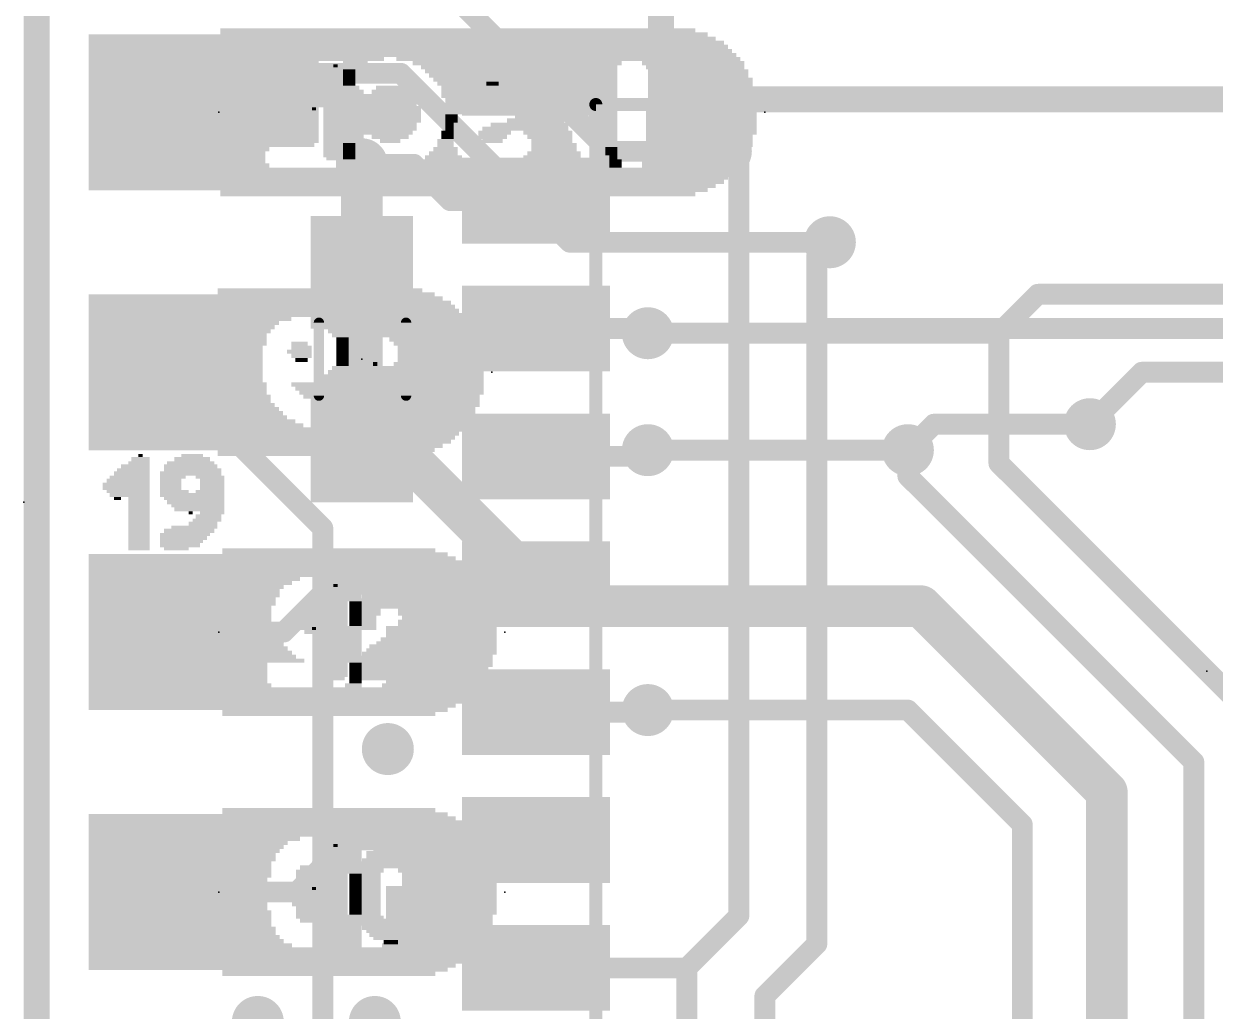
# Model space of a CAD drawing. Extents: x -33 to 53.6, y -19.6 to 58.5.
# Drawn here: x -0.13 to 11.51, y 40.75 to 50.39 of the extents above; entities that cross this region are included whole.
import ezdxf

# ---------------------------------------------------------------- set-up
doc = ezdxf.new("R2010")
doc.units = 0
for name, color, linetype in [('1', 12, 'CONTINUOUS'), ('16', 132, 'CONTINUOUS'), ('17', 110, 'CONTINUOUS'), ('18', 110, 'CONTINUOUS'), ('20', 31, 'CONTINUOUS'), ('21', 41, 'CONTINUOUS'), ('22', 40, 'CONTINUOUS'), ('23', 53, 'CONTINUOUS'), ('24', 53, 'CONTINUOUS'), ('51', 53, 'CONTINUOUS')]:
    doc.layers.add(name, color=color, linetype=linetype)

# ---------------------------------------------------------------- blocks, each defined once
blk = doc.blocks.new('RECT')
blk.add_solid([(-0.5, -0.5), (0.5, -0.5), (-0.5, 0.5), (0.5, 0.5)])
blk = doc.blocks.new('SQUAREP')
blk.add_solid([(-0.5, -0.5), (0.5, -0.5), (-0.5, 0.5), (0.5, 0.5)])
blk = doc.blocks.new('ROUNDV')
at = {"const_width": 0.5}
blk.add_lwpolyline([(0, -0.25, 1), (0, 0.25, 1), (0, -0.25)], format="xyb", dxfattribs=at)

msp = doc.modelspace()

# ---------------------------------------------------------------- linework, layer by layer
at = {"layer": '1'}
for points, const_width in [([(0, 53.213), (0, 0)], 0.254), ([(6.096, 49.657), (6.096, 53.213)], 0.254), ([(16.764, 49.657), (6.096, 49.657)], 0.254), ([(6.731, 49.149), (6.858, 49.149)], 0.2032), ([(6.858, 49.149), (6.858, 41.6763)], 0.2032), ([(3.175, 49.022), (3.175, 47.967)], 0.2032), ([(3.683, 49.022), (3.175, 49.022)], 0.2032), ([(4.0386, 48.6664), (3.683, 49.022)], 0.2032), ([(4.8768, 48.6664), (4.0386, 48.6664)], 0.2032), ([(7.62, 48.133), (7.747, 48.26)], 0.2032), ([(7.62, 48.133), (7.62, 47.4167)], 0.2032), ([(4.8768, 47.4167), (5.9233, 47.4167)], 0.2032), ([(5.9233, 47.4167), (5.969, 47.371)], 0.2032), ([(7.62, 41.402), (7.62, 47.4167)], 0.2032), ([(17.9832, 47.4167), (7.62, 47.4167)], 0.2032), ([(8.763, 46.482), (8.509, 46.228)], 0.2032), ([(10.287, 46.482), (8.763, 46.482)], 0.2032), ([(5.908, 46.167), (5.969, 46.228)], 0.2032), ([(4.8768, 46.167), (5.908, 46.167)], 0.2032), ([(2.8804, 44.9174), (2.413, 44.45)], 0.2032), ([(4.8768, 44.9174), (2.8804, 44.9174)], 0.2032), ([(2.413, 44.45), (1.27, 44.45)], 0.2032), ([(4.8768, 43.6677), (5.969, 43.6677)], 0.2032), ([(5.969, 43.6677), (5.969, 43.688)], 0.2032), ([(3.048, 42.418), (2.54, 41.91)], 0.2032), ([(4.8768, 42.418), (3.048, 42.418)], 0.2032), ([(2.54, 41.91), (1.27, 41.91)], 0.2032), ([(6.35, 41.1683), (6.858, 41.6763)], 0.2032), ([(7.62, 41.402), (7.112, 40.894)], 0.2032), ([(4.8768, 41.1683), (6.35, 41.1683)], 0.2032), ([(6.35, 41.1683), (6.35, 37.2313)], 0.2032), ([(7.112, 40.894), (7.112, 37.7647)], 0.2032)]:
    msp.add_lwpolyline(points, dxfattribs=dict(at, const_width=const_width))
for points, const_width in [([(6.096, 49.7205, 1), (6.096, 49.5935)], 0.127), ([(6.0325, 49.657, 1), (6.1595, 49.657)], 0.127), ([(6.731, 49.1998, 1), (6.731, 49.0982)], 0.1016), ([(6.9088, 49.149, 1), (6.8072, 49.149)], 0.1016), ([(6.858, 49.0982, 1), (6.858, 49.1998)], 0.1016), ([(3.2258, 49.022, 1), (3.1242, 49.022)], 0.1016), ([(3.175, 49.0728, 1), (3.175, 48.9712)], 0.1016), ([(3.7189, 49.0579, 1), (3.6471, 48.9861)], 0.1016), ([(3.683, 48.9712, 1), (3.683, 49.0728)], 0.1016), ([(4.0386, 48.7172, 1), (4.0386, 48.6156)], 0.1016), ([(4.8768, 48.6156, 1), (4.8768, 48.7172)], 0.1016), ([(4.0027, 48.6305, 1), (4.0745, 48.7023)], 0.1016), ([(7.7829, 48.2241, 1), (7.7111, 48.2959)], 0.1016), ([(7.6708, 48.133, 1), (7.5692, 48.133)], 0.1016), ([(7.5841, 48.1689, 1), (7.6559, 48.0971)], 0.1016), ([(3.1242, 47.967, 1), (3.2258, 47.967)], 0.1016), ([(4.8768, 47.4675, 1), (4.8768, 47.3659)], 0.1016), ([(5.9592, 47.4526, 1), (5.8874, 47.3808)], 0.1016), ([(5.9233, 47.3659, 1), (5.9233, 47.4675)], 0.1016), ([(7.6708, 47.4167, 1), (7.5692, 47.4167)], 0.1016), ([(7.62, 47.4675, 1), (7.62, 47.3659)], 0.1016), ([(5.9331, 47.3351, 1), (6.0049, 47.4069)], 0.1016), ([(7.5692, 47.4167, 1), (7.6708, 47.4167)], 0.1016), ([(8.763, 46.5328, 1), (8.763, 46.4312)], 0.1016), ([(8.7989, 46.4461, 1), (8.7271, 46.5179)], 0.1016), ([(10.287, 46.4312, 1), (10.287, 46.5328)], 0.1016), ([(6.0049, 46.1921, 1), (5.9331, 46.2639)], 0.1016), ([(4.8768, 46.2178, 1), (4.8768, 46.1162)], 0.1016), ([(5.8721, 46.203, 1), (5.944, 46.1311)], 0.1016), ([(5.908, 46.1162, 1), (5.908, 46.2178)], 0.1016), ([(8.4731, 46.2639, 1), (8.5449, 46.1921)], 0.1016), ([(2.8804, 44.9682, 1), (2.8804, 44.8666)], 0.1016), ([(2.9163, 44.8814, 1), (2.8444, 44.9533)], 0.1016), ([(4.8768, 44.8666, 1), (4.8768, 44.9682)], 0.1016), ([(1.27, 44.5008, 1), (1.27, 44.3992)], 0.1016), ([(2.3771, 44.4859, 1), (2.4489, 44.4141)], 0.1016), ([(2.413, 44.3992, 1), (2.413, 44.5008)], 0.1016), ([(4.8768, 43.7185, 1), (4.8768, 43.6169)], 0.1016), ([(6.0198, 43.688, 1), (5.9182, 43.688)], 0.1016), ([(5.969, 43.6169, 1), (5.969, 43.7185)], 0.1016), ([(5.9182, 43.6677, 1), (6.0198, 43.6677)], 0.1016), ([(3.048, 42.4688, 1), (3.048, 42.3672)], 0.1016), ([(3.0839, 42.3821, 1), (3.0121, 42.4539)], 0.1016), ([(4.8768, 42.3672, 1), (4.8768, 42.4688)], 0.1016), ([(1.27, 41.9608, 1), (1.27, 41.8592)], 0.1016), ([(2.5041, 41.9459, 1), (2.5759, 41.8741)], 0.1016), ([(2.54, 41.8592, 1), (2.54, 41.9608)], 0.1016), ([(6.8072, 41.6763, 1), (6.9088, 41.6763)], 0.1016), ([(6.8939, 41.6404, 1), (6.8221, 41.7122)], 0.1016), ([(7.5692, 41.402, 1), (7.6708, 41.402)], 0.1016), ([(7.6559, 41.3661, 1), (7.5841, 41.4379)], 0.1016), ([(4.8768, 41.2191, 1), (4.8768, 41.1175)], 0.1016), ([(6.4008, 41.1683, 1), (6.2992, 41.1683)], 0.1016), ([(6.3141, 41.2042, 1), (6.3859, 41.1324)], 0.1016), ([(6.35, 41.1175, 1), (6.35, 41.2191)], 0.1016), ([(7.1628, 40.894, 1), (7.0612, 40.894)], 0.1016), ([(7.0761, 40.9299, 1), (7.1479, 40.8581)], 0.1016)]:
    msp.add_lwpolyline(points, format="xyb", dxfattribs=dict(at, const_width=const_width))
at = {"layer": '16'}
for points, const_width in [([(0, 53.213), (0, 0)], 0.254), ([(6.096, 49.657), (6.096, 53.213)], 0.254), ([(5.588, 49.149), (2.667, 52.07)], 0.2032), ([(2.54, 49.911), (2.159, 49.53)], 0.2032), ([(3.556, 49.911), (2.54, 49.911)], 0.2032), ([(5.207, 48.26), (3.556, 49.911)], 0.2032), ([(16.764, 49.657), (6.096, 49.657)], 0.254), ([(2.159, 49.53), (1.27, 49.53)], 0.2032), ([(5.588, 49.149), (6.731, 49.149)], 0.2032), ([(3.175, 46.609), (3.175, 49.022)], 0.4064), ([(7.747, 48.26), (5.207, 48.26)], 0.2032), ([(9.779, 47.752), (9.398, 47.371)], 0.2032), ([(9.779, 47.752), (18.923, 47.752)], 0.2032), ([(5.969, 47.371), (9.398, 47.371)], 0.2032), ([(9.398, 46.101), (9.398, 47.371)], 0.2032), ([(1.27, 46.99), (2.794, 45.466)], 0.2032), ([(10.795, 46.99), (10.287, 46.482)], 0.2032), ([(21.59, 46.99), (10.795, 46.99)], 0.2032), ([(5.08, 44.704), (3.175, 46.609)], 0.4064), ([(5.969, 46.228), (8.509, 46.228)], 0.2032), ([(8.509, 46.228), (8.509, 45.974)], 0.2032), ([(12.065, 43.434), (9.398, 46.101)], 0.2032), ([(11.303, 43.18), (8.509, 45.974)], 0.2032), ([(2.794, 45.466), (2.794, 36.449)], 0.2032), ([(8.636, 44.704), (5.08, 44.704)], 0.4064), ([(10.453, 42.887), (8.636, 44.704)], 0.4064), ([(5.969, 43.688), (8.509, 43.688)], 0.2032), ([(9.6266, 42.5704), (8.509, 43.688)], 0.2032), ([(11.303, 43.18), (11.303, 37.465)], 0.2032), ([(10.453, 37.846), (10.453, 42.887)], 0.4064), ([(9.6266, 38.2016), (9.6266, 42.5704)], 0.2032)]:
    msp.add_lwpolyline(points, dxfattribs=dict(at, const_width=const_width))
for points, const_width in [([(2.54, 49.9618, 1), (2.54, 49.8602)], 0.1016), ([(2.5759, 49.8751, 1), (2.5041, 49.9469)], 0.1016), ([(3.5919, 49.9469, 1), (3.5201, 49.8751)], 0.1016), ([(3.556, 49.8602, 1), (3.556, 49.9618)], 0.1016), ([(6.096, 49.7205, 1), (6.096, 49.5935)], 0.127), ([(6.0325, 49.657, 1), (6.1595, 49.657)], 0.127), ([(1.27, 49.5808, 1), (1.27, 49.4792)], 0.1016), ([(2.1231, 49.5659, 1), (2.1949, 49.4941)], 0.1016), ([(2.159, 49.4792, 1), (2.159, 49.5808)], 0.1016), ([(5.588, 49.1998, 1), (5.588, 49.0982)], 0.1016), ([(5.5521, 49.1131, 1), (5.6239, 49.1849)], 0.1016), ([(6.731, 49.0982, 1), (6.731, 49.1998)], 0.1016), ([(3.2766, 49.022, 1), (3.0734, 49.022)], 0.2032), ([(5.207, 48.3108, 1), (5.207, 48.2092)], 0.1016), ([(5.1711, 48.2241, 1), (5.2429, 48.2959)], 0.1016), ([(7.747, 48.2092, 1), (7.747, 48.3108)], 0.1016), ([(9.779, 47.8028, 1), (9.779, 47.7012)], 0.1016), ([(9.8149, 47.7161, 1), (9.7431, 47.7879)], 0.1016), ([(5.969, 47.4218, 1), (5.969, 47.3202)], 0.1016), ([(9.4488, 47.371, 1), (9.3472, 47.371)], 0.1016), ([(9.3621, 47.4069, 1), (9.4339, 47.3351)], 0.1016), ([(9.398, 47.3202, 1), (9.398, 47.4218)], 0.1016), ([(1.3059, 47.0259, 1), (1.2341, 46.9541)], 0.1016), ([(10.795, 47.0408, 1), (10.795, 46.9392)], 0.1016), ([(10.8309, 46.9541, 1), (10.7591, 47.0259)], 0.1016), ([(3.2468, 46.6808, 1), (3.1032, 46.5372)], 0.2032), ([(3.0734, 46.609, 1), (3.2766, 46.609)], 0.2032), ([(10.2511, 46.5179, 1), (10.3229, 46.4461)], 0.1016), ([(5.969, 46.2788, 1), (5.969, 46.1772)], 0.1016), ([(8.5598, 46.228, 1), (8.4582, 46.228)], 0.1016), ([(8.509, 46.1772, 1), (8.509, 46.2788)], 0.1016), ([(9.4339, 46.1369, 1), (9.3621, 46.0651)], 0.1016), ([(9.3472, 46.101, 1), (9.4488, 46.101)], 0.1016), ([(8.5449, 46.0099, 1), (8.4731, 45.9381)], 0.1016), ([(8.4582, 45.974, 1), (8.5598, 45.974)], 0.1016), ([(2.8448, 45.466, 1), (2.7432, 45.466)], 0.1016), ([(2.7581, 45.4301, 1), (2.8299, 45.5019)], 0.1016), ([(5.08, 44.8056, 1), (5.08, 44.6024)], 0.2032), ([(5.0082, 44.6322, 1), (5.1518, 44.7758)], 0.2032), ([(8.7078, 44.7758, 1), (8.5642, 44.6322)], 0.2032), ([(8.636, 44.6024, 1), (8.636, 44.8056)], 0.2032), ([(5.969, 43.7388, 1), (5.969, 43.6372)], 0.1016), ([(8.5449, 43.7239, 1), (8.4731, 43.6521)], 0.1016), ([(8.509, 43.6372, 1), (8.509, 43.7388)], 0.1016), ([(11.3538, 43.18, 1), (11.2522, 43.18)], 0.1016), ([(11.2671, 43.1441, 1), (11.3389, 43.2159)], 0.1016), ([(10.5546, 42.887, 1), (10.3514, 42.887)], 0.2032), ([(10.3812, 42.8152, 1), (10.5248, 42.9588)], 0.2032), ([(9.6774, 42.5704, 1), (9.5758, 42.5704)], 0.1016), ([(9.5907, 42.5345, 1), (9.6625, 42.6063)], 0.1016)]:
    msp.add_lwpolyline(points, format="xyb", dxfattribs=dict(at, const_width=const_width))
at = {"layer": '20', "const_width": 0.2032}
msp.add_lwpolyline([(0, 55.88), (0, 2.54)], dxfattribs=at)
at = {"layer": '23'}
for p in [(1.778, 49.53), (3.175, 47.117), (-0.127, 45.72), (1.778, 44.45), (11.43, 44.069), (1.778, 41.91)]:
    msp.add_point(p, dxfattribs=at)
at = {"layer": '24'}
for p in [(7.112, 49.53), (4.445, 46.99), (4.572, 44.45), (4.572, 41.91)]:
    msp.add_point(p, dxfattribs=at)
at = {"layer": '51'}
for points, const_width in [([(5.461, 49.638, 1), (5.461, 49.5744)], 0.0635), ([(5.4928, 49.6062, 1), (5.4293, 49.6062)], 0.0635), ([(2.7814, 47.473, 1), (2.7306, 47.473)], 0.0508), ([(3.6324, 47.473, 1), (3.5816, 47.473)], 0.0508), ([(2.7306, 46.761, 1), (2.7814, 46.761)], 0.0508), ([(3.5816, 46.761, 1), (3.6324, 46.761)], 0.0508)]:
    msp.add_lwpolyline(points, format="xyb", dxfattribs=dict(at, const_width=const_width))
for points, const_width in [([(5.461, 49.6062), (17.399, 49.6062)], 0.127), ([(5.461, 35.179), (5.461, 49.6062)], 0.127), ([(2.756, 47.473), (2.756, 46.761)], 0.1016), ([(3.607, 47.473), (3.607, 46.761)], 0.1016)]:
    msp.add_lwpolyline(points, dxfattribs=dict(at, const_width=const_width))

# ---------------------------------------------------------------- block references
at = {"layer": '1', "xscale": 1.4478, "yscale": 0.8382}
for p in [(4.8768, 49.9161), (4.8768, 48.6664), (4.8768, 47.4167), (4.8768, 46.167), (4.8768, 44.9174), (4.8768, 43.6677), (4.8768, 42.418), (4.8768, 41.1683)]:
    msp.add_blockref('RECT', p, dxfattribs=at)
at = {"layer": '1', "xscale": 1.1, "rotation": 270}
for p in [(3.175, 47.967), (3.175, 46.267)]:
    msp.add_blockref('RECT', p, dxfattribs=at)
at = {"layer": '17', "xscale": 1.524, "yscale": 1.524, "rotation": 90}
for p in [(1.27, 49.53), (1.27, 49.53), (1.27, 46.99), (1.27, 46.99), (1.27, 44.45), (1.27, 44.45), (1.27, 41.91), (1.27, 41.91)]:
    msp.add_blockref('SQUAREP', p, dxfattribs=at)
at = {"layer": '18', "xscale": 0.508, "yscale": 0.508}
for p in [(6.731, 49.149), (6.731, 49.149), (3.175, 49.022), (3.175, 49.022), (7.747, 48.26), (7.747, 48.26), (5.969, 47.371), (5.969, 47.371), (10.287, 46.482), (10.287, 46.482), (5.969, 46.228), (5.969, 46.228), (8.509, 46.228), (8.509, 46.228), (5.969, 43.688), (5.969, 43.688), (3.429, 43.307), (3.429, 43.307), (2.159, 40.64), (2.159, 40.64), (3.302, 40.64), (3.302, 40.64)]:
    msp.add_blockref('ROUNDV', p, dxfattribs=at)
at = {"layer": '21'}
for p, xscale, yscale in [((2.918, 49.915), 0.24, 0.03), ((2.918, 49.95), 0.18, 0.04), ((2.918, 49.985), 0.04, 0.03), ((2.863, 49.81), 0.35, 0.04), ((2.883, 49.845), 0.31, 0.03), ((2.898, 49.88), 0.28, 0.04), ((2.813, 49.74), 0.45, 0.04), ((2.813, 49.705), 0.45, 0.03), ((2.828, 49.775), 0.42, 0.03), ((2.813, 49.67), 0.45, 0.04), ((2.813, 49.635), 0.45, 0.03), ((2.828, 49.6), 0.42, 0.04), ((2.708, 49.565), 0.04, 0.03), ((2.918, 49.565), 0.24, 0.03), ((2.918, 49.53), 0.24, 0.04), ((2.918, 49.495), 0.24, 0.03), ((2.918, 49.46), 0.24, 0.04), ((2.918, 49.425), 0.24, 0.03), ((2.918, 49.39), 0.24, 0.04), ((2.918, 49.355), 0.24, 0.03), ((2.918, 49.32), 0.24, 0.04), ((2.918, 49.285), 0.24, 0.03), ((2.918, 49.25), 0.24, 0.04), ((2.918, 49.215), 0.24, 0.03), ((2.918, 49.18), 0.24, 0.04), ((2.918, 49.145), 0.24, 0.03), ((2.918, 49.11), 0.24, 0.04), ((2.918, 49.075), 0.18, 0.03), ((0.963, 46.07), 0.28, 0.04), ((0.998, 46.105), 0.21, 0.03), ((1.013, 46.14), 0.18, 0.04), ((1.013, 46.175), 0.04, 0.03), ((1.503, 46.07), 0.52, 0.04), ((1.503, 46.105), 0.46, 0.03), ((1.518, 46.14), 0.35, 0.04), ((1.518, 46.175), 0.21, 0.03), ((0.908, 45.965), 0.39, 0.03), ((0.928, 46), 0.35, 0.04), ((0.943, 46.035), 0.32, 0.03), ((1.503, 46), 0.6, 0.04), ((1.328, 45.965), 0.25, 0.03), ((1.523, 46.035), 0.56, 0.03), ((1.693, 45.965), 0.28, 0.03), ((0.873, 45.895), 0.46, 0.03), ((0.873, 45.86), 0.46, 0.04), ((0.893, 45.93), 0.42, 0.04), ((1.308, 45.93), 0.21, 0.04), ((1.308, 45.895), 0.21, 0.03), ((1.308, 45.86), 0.21, 0.04), ((1.713, 45.93), 0.24, 0.04), ((1.713, 45.895), 0.24, 0.03), ((1.713, 45.86), 0.24, 0.04), ((0.893, 45.825), 0.42, 0.03), ((0.908, 45.79), 0.39, 0.04), ((0.788, 45.755), 0.07, 0.03), ((0.998, 45.755), 0.21, 0.03), ((0.998, 45.72), 0.21, 0.04), ((1.343, 45.825), 0.28, 0.03), ((1.518, 45.79), 0.63, 0.04), ((1.538, 45.755), 0.59, 0.03), ((1.553, 45.72), 0.56, 0.04), ((1.693, 45.825), 0.28, 0.03), ((0.998, 45.685), 0.21, 0.03), ((0.998, 45.65), 0.21, 0.04), ((0.998, 45.615), 0.21, 0.03), ((1.573, 45.685), 0.52, 0.03), ((1.588, 45.65), 0.49, 0.04), ((1.503, 45.615), 0.04, 0.03), ((1.713, 45.615), 0.24, 0.03), ((0.998, 45.58), 0.21, 0.04), ((0.998, 45.545), 0.21, 0.03), ((0.998, 45.51), 0.21, 0.04), ((1.623, 45.51), 0.28, 0.04), ((1.663, 45.545), 0.28, 0.03), ((1.678, 45.58), 0.25, 0.04), ((0.998, 45.475), 0.21, 0.03), ((0.998, 45.44), 0.21, 0.04), ((0.998, 45.405), 0.21, 0.03), ((0.998, 45.37), 0.21, 0.04), ((1.448, 45.405), 0.49, 0.03), ((1.433, 45.37), 0.46, 0.04), ((1.488, 45.44), 0.49, 0.04), ((1.538, 45.475), 0.45, 0.03), ((0.998, 45.335), 0.21, 0.03), ((0.998, 45.3), 0.21, 0.04), ((0.998, 45.265), 0.21, 0.03), ((1.413, 45.335), 0.42, 0.03), ((1.398, 45.3), 0.39, 0.04), ((1.363, 45.265), 0.24, 0.03), ((2.898, 44.8), 0.28, 0.04), ((2.918, 44.835), 0.24, 0.03), ((2.918, 44.87), 0.18, 0.04), ((2.918, 44.905), 0.04, 0.03), ((3.443, 44.8), 0.53, 0.04), ((3.443, 44.835), 0.45, 0.03), ((3.443, 44.87), 0.39, 0.04), ((3.423, 44.905), 0.21, 0.03), ((2.828, 44.695), 0.42, 0.03), ((2.863, 44.73), 0.35, 0.04), ((2.883, 44.765), 0.31, 0.03), ((3.443, 44.695), 0.67, 0.03), ((3.443, 44.765), 0.59, 0.03), ((3.443, 44.73), 0.59, 0.04), ((2.813, 44.66), 0.45, 0.04), ((2.813, 44.625), 0.45, 0.03), ((2.813, 44.59), 0.45, 0.04), ((3.233, 44.66), 0.25, 0.04), ((3.233, 44.625), 0.25, 0.03), ((3.213, 44.59), 0.21, 0.04), ((3.653, 44.66), 0.25, 0.04), ((3.653, 44.625), 0.25, 0.03), ((3.673, 44.59), 0.21, 0.04), ((2.813, 44.555), 0.45, 0.03), ((2.828, 44.52), 0.42, 0.04), ((2.708, 44.485), 0.04, 0.03), ((2.918, 44.485), 0.24, 0.03), ((2.918, 44.45), 0.24, 0.04), ((3.213, 44.555), 0.21, 0.03), ((3.213, 44.52), 0.21, 0.04), ((3.213, 44.485), 0.21, 0.03), ((3.618, 44.45), 0.32, 0.04), ((3.638, 44.485), 0.28, 0.03), ((3.653, 44.555), 0.25, 0.03), ((3.653, 44.52), 0.25, 0.04), ((2.918, 44.415), 0.24, 0.03), ((2.918, 44.38), 0.24, 0.04), ((2.918, 44.345), 0.24, 0.03), ((3.513, 44.345), 0.39, 0.03), ((3.548, 44.38), 0.38, 0.04), ((3.583, 44.415), 0.31, 0.03), ((2.918, 44.31), 0.24, 0.04), ((2.918, 44.275), 0.24, 0.03), ((2.918, 44.24), 0.24, 0.04), ((3.373, 44.24), 0.39, 0.04), ((3.408, 44.275), 0.38, 0.03), ((3.458, 44.31), 0.42, 0.04), ((2.918, 44.205), 0.24, 0.03), ((2.918, 44.17), 0.24, 0.04), ((2.918, 44.135), 0.24, 0.03), ((2.918, 44.1), 0.24, 0.04), ((3.458, 44.17), 0.7, 0.04), ((3.458, 44.135), 0.7, 0.03), ((3.458, 44.1), 0.7, 0.04), ((3.443, 44.205), 0.59, 0.03), ((2.918, 44.065), 0.24, 0.03), ((2.918, 44.03), 0.24, 0.04), ((2.918, 43.995), 0.18, 0.03), ((3.458, 44.065), 0.7, 0.03), ((3.458, 44.03), 0.7, 0.04), ((3.478, 43.995), 0.66, 0.03), ((2.918, 42.365), 0.04, 0.03), ((3.463, 42.365), 0.21, 0.03), ((2.898, 42.26), 0.28, 0.04), ((2.918, 42.295), 0.24, 0.03), ((2.918, 42.33), 0.18, 0.04), ((3.443, 42.295), 0.45, 0.03), ((3.463, 42.26), 0.49, 0.04), ((3.463, 42.33), 0.35, 0.04), ((2.813, 42.12), 0.45, 0.04), ((2.828, 42.155), 0.42, 0.03), ((2.863, 42.19), 0.35, 0.04), ((2.883, 42.225), 0.31, 0.03), ((3.443, 42.19), 0.59, 0.04), ((3.463, 42.155), 0.63, 0.03), ((3.268, 42.12), 0.24, 0.04), ((3.458, 42.225), 0.56, 0.03), ((3.653, 42.12), 0.25, 0.04), ((2.813, 42.085), 0.45, 0.03), ((2.813, 42.05), 0.45, 0.04), ((2.813, 42.015), 0.45, 0.03), ((3.233, 42.085), 0.25, 0.03), ((3.233, 42.05), 0.25, 0.04), ((3.233, 42.015), 0.25, 0.03), ((3.688, 42.085), 0.24, 0.03), ((3.688, 42.05), 0.24, 0.04), ((3.688, 42.015), 0.24, 0.03), ((2.828, 41.98), 0.42, 0.04), ((2.708, 41.945), 0.04, 0.03), ((2.918, 41.945), 0.24, 0.03), ((2.918, 41.91), 0.24, 0.04), ((3.233, 41.98), 0.25, 0.04), ((3.233, 41.945), 0.25, 0.03), ((3.233, 41.91), 0.25, 0.04), ((3.688, 41.98), 0.24, 0.04), ((3.688, 41.945), 0.24, 0.03), ((3.688, 41.91), 0.24, 0.04), ((2.918, 41.875), 0.24, 0.03), ((2.918, 41.84), 0.24, 0.04), ((2.918, 41.805), 0.24, 0.03), ((2.918, 41.77), 0.24, 0.04), ((3.233, 41.875), 0.25, 0.03), ((3.233, 41.84), 0.25, 0.04), ((3.233, 41.805), 0.25, 0.03), ((3.233, 41.77), 0.25, 0.04), ((3.688, 41.875), 0.24, 0.03), ((3.688, 41.84), 0.24, 0.04), ((3.688, 41.805), 0.24, 0.03), ((3.688, 41.77), 0.24, 0.04), ((2.918, 41.735), 0.24, 0.03), ((2.918, 41.7), 0.24, 0.04), ((2.918, 41.665), 0.24, 0.03), ((3.233, 41.735), 0.25, 0.03), ((3.233, 41.7), 0.25, 0.04), ((3.268, 41.665), 0.24, 0.03), ((3.668, 41.7), 0.28, 0.04), ((3.653, 41.665), 0.25, 0.03), ((3.688, 41.735), 0.24, 0.03), ((2.918, 41.63), 0.24, 0.04), ((2.918, 41.595), 0.24, 0.03), ((2.918, 41.56), 0.24, 0.04), ((3.463, 41.63), 0.63, 0.04), ((3.443, 41.595), 0.59, 0.03), ((3.458, 41.56), 0.56, 0.04), ((2.918, 41.525), 0.24, 0.03), ((2.918, 41.49), 0.24, 0.04), ((2.918, 41.455), 0.18, 0.03), ((3.463, 41.525), 0.49, 0.03), ((3.458, 41.49), 0.42, 0.04), ((3.463, 41.455), 0.35, 0.03), ((3.458, 41.42), 0.14, 0.04)]:
    msp.add_blockref('RECT', p, dxfattribs=dict(at, xscale=xscale, yscale=yscale))
at = {"layer": '22', "yscale": 0.04, "rotation": 180}
for p, xscale in [((4.112, 50.33), 4.64), ((4.172, 50.29), 4.76), ((4.212, 50.25), 4.84), ((4.252, 50.21), 4.92), ((4.272, 50.17), 4.96), ((4.292, 50.13), 5), ((3.372, 50.09), 3.16), ((2.592, 50.05), 1.6), ((3.932, 50.05), 0.84), ((4.732, 50.05), 0.36), ((5.972, 50.09), 1.72), ((5.992, 50.05), 1.76), ((2.272, 50.01), 0.96), ((2.272, 49.97), 0.96), ((2.272, 49.93), 0.96), ((3.112, 50.01), 0.24), ((3.072, 49.97), 0.16), ((3.052, 49.93), 0.12), ((3.952, 50.01), 0.56), ((3.972, 49.97), 0.44), ((3.972, 49.93), 0.36), ((4.792, 50.01), 0.24), ((4.812, 49.97), 0.2), ((4.832, 49.93), 0.16), ((5.432, 50.01), 0.56), ((5.412, 49.97), 0.52), ((5.432, 49.93), 0.48), ((6.432, 49.97), 0.96), ((6.472, 49.93), 0.96), ((2.272, 49.89), 0.96), ((2.272, 49.85), 0.96), ((2.272, 49.81), 0.96), ((3.052, 49.89), 0.12), ((3.052, 49.85), 0.12), ((3.052, 49.81), 0.12), ((3.992, 49.89), 0.32), ((4.012, 49.85), 0.28), ((4.052, 49.81), 0.28), ((4.452, 49.81), 0.12), ((4.872, 49.89), 0.16), ((4.872, 49.85), 0.16), ((4.892, 49.81), 0.2), ((5.432, 49.89), 0.48), ((5.452, 49.85), 0.44), ((5.452, 49.81), 0.44), ((6.492, 49.89), 0.92), ((6.532, 49.85), 0.92), ((6.552, 49.81), 0.88), ((2.272, 49.77), 0.96), ((2.272, 49.73), 0.96), ((2.272, 49.69), 0.96), ((3.072, 49.77), 0.16), ((3.092, 49.73), 0.2), ((3.332, 49.69), 0.68), ((3.452, 49.73), 0.36), ((3.452, 49.77), 0.28), ((4.072, 49.77), 0.24), ((4.252, 49.73), 0.6), ((4.252, 49.69), 0.6), ((4.432, 49.77), 0.24), ((4.912, 49.69), 0.24), ((4.912, 49.77), 0.16), ((4.932, 49.73), 0.2), ((5.472, 49.77), 0.4), ((5.472, 49.73), 0.4), ((5.492, 49.69), 0.36), ((6.572, 49.77), 0.84), ((6.612, 49.73), 0.84), ((6.612, 49.69), 0.84), ((2.272, 49.65), 0.96), ((2.272, 49.61), 0.96), ((2.272, 49.57), 0.96), ((3.352, 49.65), 0.72), ((3.352, 49.61), 0.72), ((3.372, 49.57), 0.76), ((4.232, 49.65), 0.48), ((4.152, 49.61), 0.32), ((4.092, 49.57), 0.2), ((4.932, 49.57), 0.36), ((4.932, 49.65), 0.28), ((4.932, 49.61), 0.28), ((5.492, 49.65), 0.36), ((5.512, 49.61), 0.32), ((5.512, 49.57), 0.32), ((6.492, 49.57), 1.08), ((6.592, 49.65), 0.88), ((6.592, 49.61), 0.88), ((2.272, 49.53), 0.96), ((2.272, 49.49), 0.96), ((2.272, 49.45), 0.96), ((3.372, 49.53), 0.76), ((3.372, 49.49), 0.76), ((3.372, 49.45), 0.76), ((4.072, 49.53), 0.16), ((4.052, 49.49), 0.12), ((4.052, 49.45), 0.12), ((4.872, 49.45), 0.56), ((4.912, 49.49), 0.48), ((4.932, 49.53), 0.36), ((5.532, 49.53), 0.28), ((5.532, 49.49), 0.28), ((5.532, 49.45), 0.28), ((6.492, 49.53), 1.08), ((6.492, 49.49), 1.08), ((6.492, 49.45), 1.08), ((2.272, 49.41), 0.96), ((2.272, 49.37), 0.96), ((2.272, 49.33), 0.96), ((3.352, 49.41), 0.72), ((3.352, 49.37), 0.72), ((3.332, 49.33), 0.68), ((4.012, 49.33), 0.12), ((4.032, 49.41), 0.08), ((4.032, 49.37), 0.08), ((4.472, 49.33), 0.32), ((4.772, 49.37), 0.84), ((4.812, 49.41), 0.76), ((4.992, 49.33), 0.48), ((5.552, 49.41), 0.24), ((5.552, 49.37), 0.24), ((5.572, 49.33), 0.2), ((6.492, 49.41), 1.08), ((6.492, 49.37), 1.08), ((6.492, 49.33), 1.08), ((2.272, 49.29), 0.96), ((2.272, 49.25), 0.96), ((2.252, 49.21), 0.92), ((3.092, 49.29), 0.2), ((3.072, 49.25), 0.16), ((3.052, 49.21), 0.12), ((3.452, 49.29), 0.36), ((3.452, 49.25), 0.2), ((3.992, 49.25), 0.16), ((3.992, 49.21), 0.16), ((4.012, 49.29), 0.12), ((4.452, 49.29), 0.28), ((4.452, 49.25), 0.2), ((5.012, 49.29), 0.44), ((5.032, 49.25), 0.4), ((5.052, 49.21), 0.44), ((5.572, 49.29), 0.2), ((5.592, 49.25), 0.16), ((5.592, 49.21), 0.16), ((6.472, 49.29), 1.04), ((6.472, 49.25), 1.04), ((6.472, 49.21), 1.04), ((2.032, 49.17), 0.48), ((2.012, 49.13), 0.44), ((3.052, 49.17), 0.12), ((3.052, 49.13), 0.12), ((3.972, 49.13), 0.28), ((3.992, 49.17), 0.24), ((5.052, 49.13), 0.52), ((5.052, 49.17), 0.44), ((5.612, 49.17), 0.12), ((5.612, 49.13), 0.12), ((2.012, 49.09), 0.44), ((2.012, 49.05), 0.44), ((2.032, 49.01), 0.48), ((3.112, 49.01), 0.32), ((3.052, 49.09), 0.12), ((3.092, 49.05), 0.2), ((3.952, 49.01), 0.64), ((3.952, 49.05), 0.48), ((3.972, 49.09), 0.36), ((4.992, 49.01), 0.72), ((5.032, 49.05), 0.64), ((5.032, 49.09), 0.56), ((5.632, 49.09), 0.08), ((5.652, 49.05), 0.12), ((5.652, 49.01), 0.12), ((6.392, 49.01), 0.96), ((6.432, 49.09), 0.96), ((3.592, 48.97), 3.6), ((3.592, 48.93), 3.6), ((4.272, 48.89), 4.96), ((6.152, 48.93), 1.28), ((6.212, 48.97), 1.24), ((4.252, 48.85), 4.92), ((4.212, 48.81), 4.84), ((4.172, 48.77), 4.76), ((4.112, 48.73), 4.64), ((2.765, 47.79), 2), ((2.825, 47.75), 2.12), ((2.865, 47.71), 2.2), ((2.905, 47.67), 2.28), ((2.925, 47.63), 2.32), ((2.945, 47.59), 2.36), ((2.965, 47.55), 2.4), ((2.125, 47.51), 0.72), ((2.065, 47.47), 0.6), ((3.445, 47.51), 1.52), ((2.905, 47.47), 0.28), ((2.045, 47.43), 0.56), ((2.025, 47.39), 0.52), ((2.005, 47.35), 0.48), ((2.925, 47.43), 0.24), ((2.945, 47.39), 0.2), ((2.965, 47.35), 0.16), ((3.765, 47.43), 0.96), ((3.805, 47.39), 0.96), ((3.825, 47.35), 0.92), ((2.005, 47.31), 0.48), ((2.005, 47.27), 0.48), ((2.565, 47.27), 0.16), ((2.985, 47.31), 0.12), ((2.985, 47.27), 0.12), ((3.885, 47.31), 0.88), ((3.905, 47.27), 0.84), ((1.985, 47.23), 0.44), ((1.985, 47.19), 0.44), ((1.985, 47.15), 0.44), ((2.565, 47.19), 0.24), ((2.585, 47.23), 0.2), ((2.585, 47.15), 0.2), ((2.985, 47.23), 0.12), ((2.985, 47.19), 0.12), ((2.985, 47.15), 0.12), ((3.925, 47.23), 0.8), ((3.945, 47.19), 0.84), ((3.945, 47.15), 0.84), ((1.985, 47.11), 0.44), ((1.985, 47.07), 0.44), ((1.985, 47.03), 0.44), ((2.585, 47.11), 0.12), ((2.965, 47.03), 0.16), ((2.985, 47.11), 0.12), ((2.985, 47.07), 0.12), ((3.305, 47.07), 0.04), ((3.825, 47.03), 1.08), ((3.925, 47.07), 0.88), ((3.945, 47.11), 0.84), ((1.985, 46.99), 0.44), ((1.985, 46.95), 0.44), ((1.985, 46.91), 0.44), ((2.905, 46.91), 0.28), ((2.925, 46.95), 0.24), ((2.945, 46.99), 0.2), ((3.825, 46.99), 1.08), ((3.825, 46.95), 1.08), ((3.825, 46.91), 1.08), ((2.005, 46.87), 0.48), ((2.005, 46.83), 0.48), ((2.005, 46.79), 0.48), ((2.765, 46.87), 0.56), ((2.785, 46.83), 0.52), ((2.805, 46.79), 0.48), ((3.825, 46.87), 1.08), ((3.825, 46.83), 1.08), ((3.825, 46.79), 1.08), ((2.025, 46.75), 0.52), ((2.025, 46.71), 0.52), ((2.045, 46.67), 0.56), ((2.825, 46.75), 0.44), ((2.865, 46.71), 0.36), ((2.965, 46.67), 0.16), ((3.805, 46.75), 1.04), ((3.805, 46.71), 1.04), ((3.805, 46.67), 1.04), ((2.065, 46.63), 0.6), ((2.085, 46.59), 0.64), ((2.105, 46.55), 0.68), ((2.965, 46.63), 0.16), ((2.965, 46.59), 0.16), ((2.965, 46.55), 0.16), ((3.765, 46.55), 0.96), ((2.145, 46.51), 0.76), ((2.185, 46.47), 0.84), ((2.965, 46.43), 2.4), ((2.965, 46.51), 0.16), ((2.985, 46.47), 0.2), ((3.725, 46.47), 0.96), ((3.765, 46.51), 0.96), ((2.945, 46.39), 2.36), ((2.925, 46.35), 2.32), ((2.905, 46.31), 2.28), ((2.865, 46.27), 2.2), ((2.825, 46.23), 2.12), ((2.765, 46.19), 2), ((2.852, 45.25), 2.08), ((2.912, 45.21), 2.2), ((2.952, 45.17), 2.28), ((2.992, 45.13), 2.36), ((3.012, 45.09), 2.4), ((3.032, 45.05), 2.44), ((3.052, 45.01), 2.48), ((2.192, 44.97), 0.76), ((2.152, 44.93), 0.68), ((3.552, 44.97), 1.56), ((3.012, 44.93), 0.32), ((2.112, 44.89), 0.6), ((2.092, 44.85), 0.56), ((2.092, 44.81), 0.56), ((3.052, 44.89), 0.24), ((3.072, 44.85), 0.2), ((3.092, 44.81), 0.16), ((3.892, 44.89), 0.96), ((3.932, 44.85), 0.96), ((3.952, 44.81), 0.92), ((2.072, 44.77), 0.52), ((2.072, 44.73), 0.52), ((2.052, 44.69), 0.48), ((2.672, 44.69), 0.2), ((3.092, 44.77), 0.16), ((3.112, 44.73), 0.12), ((3.112, 44.69), 0.12), ((3.992, 44.77), 0.92), ((4.012, 44.73), 0.88), ((4.032, 44.69), 0.84), ((2.052, 44.65), 0.48), ((2.052, 44.61), 0.48), ((2.052, 44.57), 0.48), ((2.672, 44.65), 0.28), ((2.672, 44.61), 0.28), ((2.672, 44.57), 0.28), ((3.112, 44.65), 0.12), ((3.112, 44.61), 0.12), ((3.112, 44.57), 0.12), ((4.072, 44.65), 0.84), ((4.072, 44.61), 0.84), ((4.072, 44.57), 0.84), ((2.052, 44.53), 0.48), ((2.052, 44.49), 0.48), ((2.072, 44.45), 0.52), ((2.692, 44.53), 0.24), ((2.712, 44.49), 0.28), ((2.892, 44.45), 0.56), ((3.092, 44.49), 0.16), ((3.112, 44.53), 0.12), ((3.952, 44.49), 1.08), ((3.952, 44.45), 1.08), ((4.052, 44.53), 0.88), ((2.072, 44.41), 0.52), ((2.092, 44.37), 0.56), ((2.112, 44.33), 0.6), ((2.932, 44.41), 0.48), ((2.952, 44.37), 0.44), ((2.992, 44.33), 0.36), ((3.952, 44.41), 1.08), ((3.952, 44.37), 1.08), ((3.952, 44.33), 1.08), ((2.132, 44.29), 0.64), ((2.152, 44.25), 0.68), ((2.172, 44.21), 0.72), ((3.032, 44.29), 0.28), ((3.052, 44.25), 0.24), ((3.072, 44.21), 0.2), ((3.952, 44.29), 1.08), ((3.952, 44.25), 1.08), ((3.932, 44.21), 1.04), ((2.212, 44.17), 0.8), ((2.032, 44.13), 0.44), ((2.032, 44.09), 0.44), ((3.092, 44.17), 0.16), ((3.112, 44.13), 0.12), ((3.112, 44.09), 0.12), ((3.932, 44.17), 1.04), ((3.932, 44.13), 1.04), ((2.032, 44.05), 0.44), ((2.032, 44.01), 0.44), ((3.112, 44.05), 0.12), ((3.112, 44.01), 0.12), ((3.892, 44.01), 0.96), ((2.032, 43.97), 0.44), ((2.052, 43.93), 0.48), ((3.052, 43.89), 2.48), ((3.092, 43.93), 0.16), ((3.112, 43.97), 0.12), ((3.852, 43.93), 0.96), ((3.892, 43.97), 0.96), ((3.032, 43.85), 2.44), ((3.012, 43.81), 2.4), ((2.992, 43.77), 2.36), ((2.952, 43.73), 2.28), ((2.912, 43.69), 2.2), ((2.852, 43.65), 2.08), ((2.852, 42.71), 2.08), ((2.912, 42.67), 2.2), ((2.952, 42.63), 2.28), ((2.992, 42.59), 2.36), ((3.012, 42.55), 2.4), ((3.032, 42.51), 2.44), ((3.052, 42.47), 2.48), ((2.192, 42.43), 0.76), ((2.132, 42.39), 0.64), ((2.112, 42.35), 0.6), ((3.532, 42.43), 1.6), ((3.012, 42.39), 0.32), ((3.032, 42.35), 0.28), ((3.892, 42.35), 0.96), ((2.092, 42.31), 0.56), ((2.072, 42.27), 0.52), ((2.072, 42.23), 0.52), ((3.052, 42.31), 0.24), ((3.072, 42.27), 0.2), ((3.072, 42.23), 0.2), ((3.932, 42.31), 0.96), ((3.952, 42.27), 0.92), ((3.992, 42.23), 0.92), ((2.052, 42.19), 0.48), ((2.052, 42.15), 0.48), ((2.052, 42.11), 0.48), ((2.652, 42.11), 0.24), ((2.652, 42.15), 0.16), ((3.092, 42.19), 0.16), ((3.092, 42.15), 0.16), ((3.092, 42.11), 0.16), ((4.012, 42.19), 0.88), ((4.032, 42.15), 0.84), ((4.072, 42.11), 0.84), ((2.052, 42.07), 0.48), ((2.032, 42.03), 0.44), ((2.652, 42.07), 0.24), ((2.672, 42.03), 0.28), ((3.112, 42.07), 0.12), ((3.112, 42.03), 0.12), ((4.072, 42.07), 0.84), ((4.072, 42.03), 0.84), ((2.032, 41.99), 0.44), ((2.032, 41.95), 0.44), ((2.032, 41.91), 0.44), ((2.652, 41.99), 0.32), ((2.652, 41.95), 0.32), ((2.652, 41.91), 0.32), ((3.112, 41.99), 0.12), ((3.112, 41.95), 0.12), ((3.112, 41.91), 0.12), ((3.952, 41.95), 1.08), ((3.952, 41.91), 1.08), ((4.052, 41.99), 0.88), ((2.032, 41.87), 0.44), ((2.032, 41.83), 0.44), ((2.032, 41.79), 0.44), ((2.652, 41.87), 0.32), ((2.652, 41.83), 0.32), ((2.652, 41.79), 0.32), ((3.112, 41.87), 0.12), ((3.112, 41.83), 0.12), ((3.112, 41.79), 0.12), ((3.952, 41.87), 1.08), ((3.952, 41.83), 1.08), ((3.952, 41.79), 1.08), ((2.032, 41.75), 0.44), ((2.052, 41.71), 0.48), ((2.052, 41.67), 0.48), ((2.672, 41.75), 0.28), ((2.652, 41.71), 0.24), ((2.652, 41.67), 0.24), ((3.092, 41.67), 0.16), ((3.112, 41.75), 0.12), ((3.112, 41.71), 0.12), ((3.952, 41.75), 1.08), ((3.952, 41.71), 1.08), ((3.932, 41.67), 1.04), ((2.052, 41.63), 0.48), ((2.052, 41.59), 0.48), ((2.072, 41.55), 0.52), ((2.652, 41.63), 0.16), ((3.072, 41.55), 0.2), ((3.092, 41.63), 0.16), ((3.092, 41.59), 0.16), ((3.932, 41.63), 1.04), ((3.932, 41.59), 1.04), ((2.072, 41.51), 0.52), ((2.092, 41.47), 0.56), ((2.112, 41.43), 0.6), ((3.032, 41.43), 0.28), ((3.052, 41.47), 0.24), ((3.072, 41.51), 0.2), ((3.892, 41.47), 0.96), ((3.892, 41.43), 0.96), ((2.152, 41.39), 0.68), ((3.052, 41.35), 2.48), ((3.032, 41.31), 2.44), ((2.992, 41.39), 0.36), ((3.852, 41.39), 0.96), ((3.012, 41.27), 2.4), ((2.992, 41.23), 2.36), ((2.952, 41.19), 2.28), ((2.912, 41.15), 2.2), ((2.852, 41.11), 2.08)]:
    msp.add_blockref('RECT', p, dxfattribs=dict(at, xscale=xscale))
for p in [(6.412, 50.01), (6.452, 49.17), (6.452, 49.13), (6.412, 49.05), (3.745, 47.47), (3.785, 46.63), (3.785, 46.59), (3.872, 44.93), (3.912, 44.09), (3.912, 44.05), (3.872, 42.39), (3.912, 41.55), (3.912, 41.51)]:
    msp.add_blockref('RECT', p, dxfattribs=at)
at = {"layer": '51', "xscale": 0.5001, "yscale": 0.95, "rotation": 270}
for p in [(3.1801, 47.7052), (3.1801, 46.5368)]:
    msp.add_blockref('RECT', p, dxfattribs=at)

doc.saveas('drawing.dxf')
